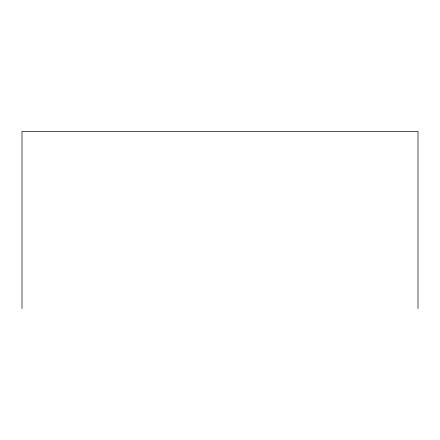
<?xml version="1.0" encoding="UTF-8"?>
<svg xmlns="http://www.w3.org/2000/svg" width="440" height="440" viewBox="0 0 440 440"><rect width="100%" height="100%" fill="white"/><g stroke="black" fill="none" stroke-linecap="round" stroke-linejoin="round"><path stroke-width="0.66" d="M418 308.545L418 131.456L22 131.456L22 308.545"/></g></svg>
